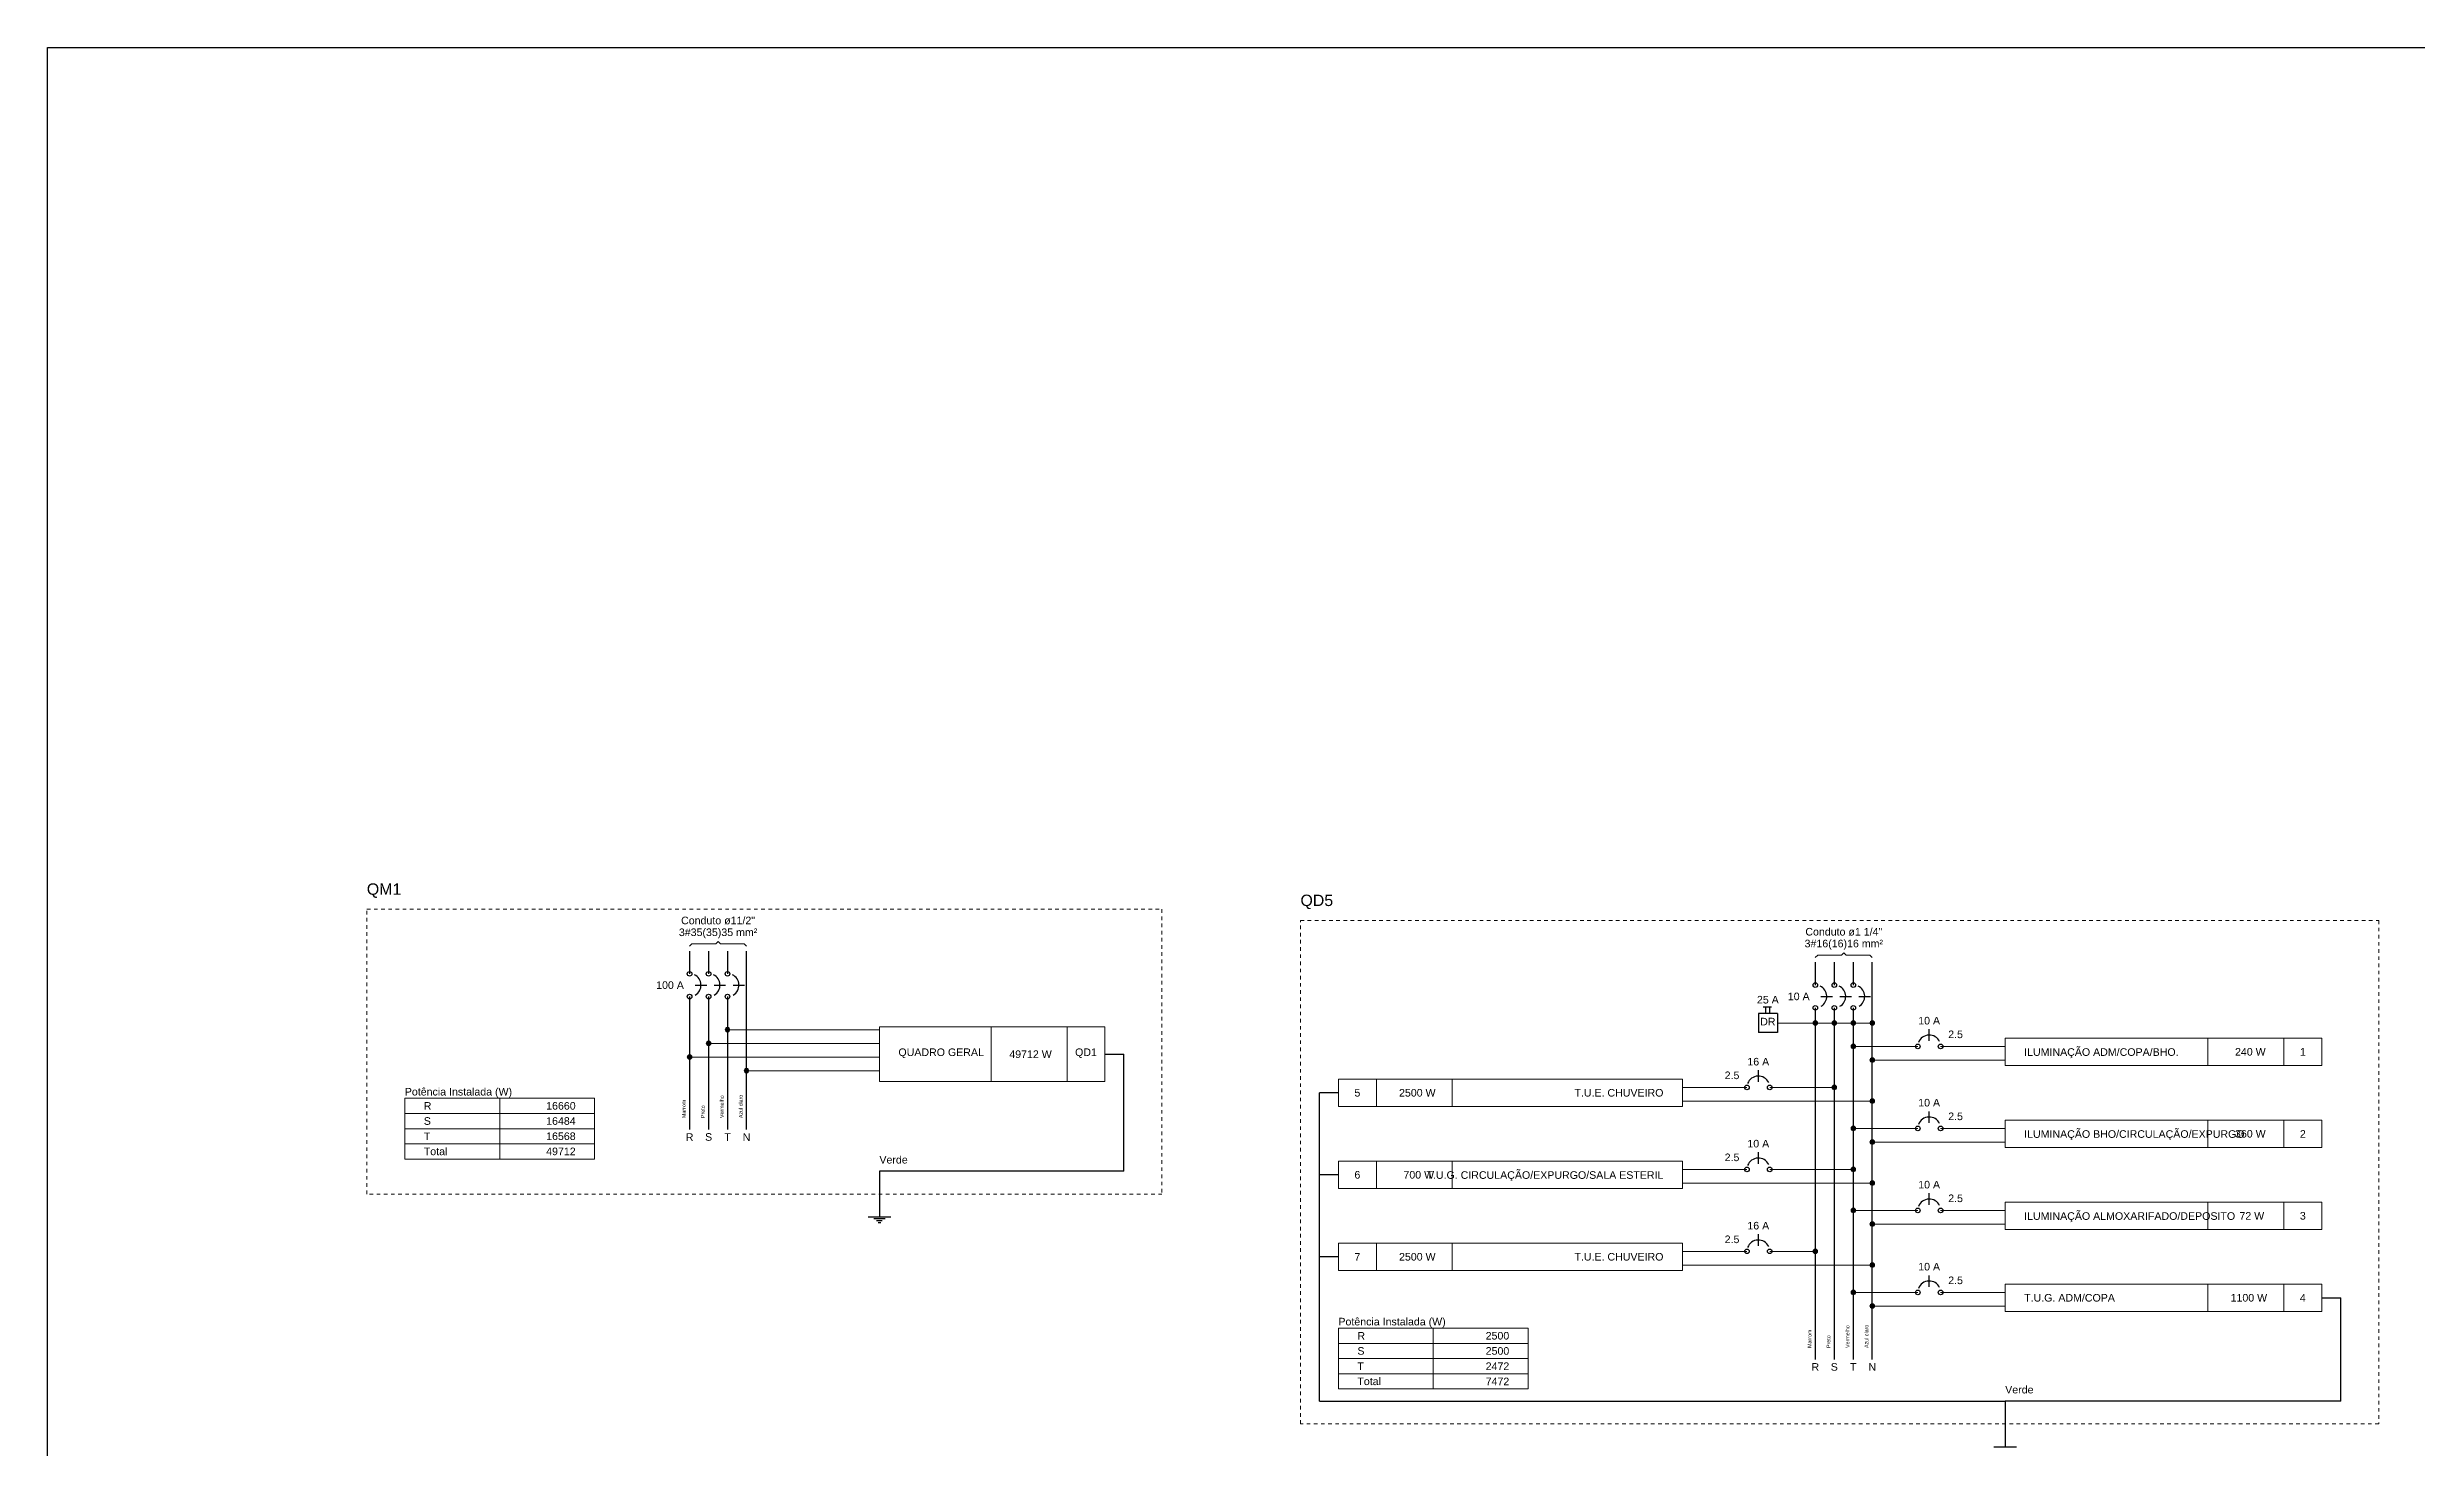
# Model space of a CAD drawing. Header units: millimetres. Extents: x 0 to 356, y -3 to 174.
# Drawn here: x 127.4 to 193.5, y 134.7 to 173.8 of the extents above; entities that cross this region are included whole.
import ezdxf

# ---------------------------------------------------------------- set-up
doc = ezdxf.new("R2010")
doc.units = ezdxf.units.MM
doc.header["$LTSCALE"] = 0.5
doc.header["$MEASUREMENT"] = 0
doc.linetypes.add('DOT2', pattern=[3.175, 0, -3.175])
for name, color, linetype, lineweight in [('DI-Barramento Fase 1', 6, 'Continuous', 30), ('DI-Barramento Fase 2', 6, 'Continuous', 30), ('DI-Barramento Fase 3', 6, 'Continuous', 30), ('DI-Barramento Neutro', 6, 'Continuous', 30), ('DI-Disjuntor', 1, 'Continuous', 30), ('DI-Fios', 3, 'Continuous', 30), ('DI-Linhas do diagrama', 9, 'Continuous', 20), ('DI-Pontilhado', 7, 'Continuous', 20), ('DI-Textos do diagrama', 7, 'Continuous', 20), ('DI-Título do diagrama', 3, 'Continuous', 30)]:
    doc.layers.add(name, color=color, linetype=linetype, lineweight=lineweight)
doc.layers.add('pisos', color=1, linetype='Continuous')
doc.styles.add('Arial', font='arial.ttf')

msp = doc.modelspace()

# ---------------------------------------------------------------- linework, layer by layer
at = {"layer": 'DI-Barramento Fase 1', "linetype": 'Continuous'}
for p, q in [((145.291, 148.6), (145.291, 147.964)), ((176.688, 148.286), (176.688, 147.65)), ((145.291, 147.329), (145.291, 143.622)), ((176.688, 147.015), (176.688, 137.209))]:
    msp.add_line(p, q, dxfattribs=at)
at = {"layer": 'DI-Barramento Fase 2', "linetype": 'Continuous'}
for p, q in [((145.821, 148.6), (145.821, 147.964)), ((177.217, 148.286), (177.217, 147.65)), ((145.821, 147.329), (145.821, 143.622)), ((177.217, 147.015), (177.217, 137.209))]:
    msp.add_line(p, q, dxfattribs=at)
at = {"layer": 'DI-Barramento Fase 3', "linetype": 'Continuous'}
for p, q in [((146.35, 148.6), (146.35, 147.964)), ((177.747, 148.286), (177.747, 147.65)), ((146.35, 147.329), (146.35, 143.622)), ((177.747, 147.015), (177.747, 137.209))]:
    msp.add_line(p, q, dxfattribs=at)
at = {"layer": 'DI-Barramento Neutro', "linetype": 'Continuous'}
for p, q in [((146.88, 143.622), (146.88, 148.6)), ((178.276, 137.209), (178.276, 148.286))]:
    msp.add_line(p, q, dxfattribs=at)
at = {"layer": 'DI-Disjuntor', "linetype": 'Continuous'}
for p, q in [((145.45, 147.647), (145.768, 147.647)), ((145.98, 147.647), (146.297, 147.647)), ((146.509, 147.647), (146.827, 147.647)), ((175.099, 146.856), (175.099, 146.327)), ((175.629, 146.856), (175.099, 146.856)), ((175.232, 147.042), (175.47, 147.042)), ((175.311, 146.856), (175.311, 147.042)), ((175.417, 146.856), (175.417, 147.042)), ((175.629, 146.856), (175.629, 146.327)), ((176.846, 147.333), (177.164, 147.333)), ((177.376, 147.333), (177.694, 147.333)), ((177.905, 147.333), (178.223, 147.333)), ((175.629, 146.327), (175.099, 146.327)), ((179.865, 146.098), (179.865, 146.416)), ((175.099, 144.954), (175.099, 145.272)), ((179.865, 143.811), (179.865, 144.128)), ((175.099, 142.667), (175.099, 142.985)), ((179.865, 141.523), (179.865, 141.841)), ((175.099, 140.379), (175.099, 140.697)), ((179.865, 139.236), (179.865, 139.553))]:
    msp.add_line(p, q, dxfattribs=at)
for centre in [(145.291, 147.964), (145.821, 147.964), (146.35, 147.964), (145.291, 147.329), (145.821, 147.329), (146.35, 147.329), (176.688, 147.65), (177.217, 147.65), (177.747, 147.65), (176.688, 147.015), (177.217, 147.015), (177.747, 147.015), (179.547, 145.939), (180.182, 145.939), (174.781, 144.795), (175.417, 144.795), (179.547, 143.652), (180.182, 143.652), (174.781, 142.508), (175.417, 142.508), (179.547, 141.364), (180.182, 141.364), (174.781, 140.221), (175.417, 140.221), (179.547, 139.077), (180.182, 139.077)]:
    msp.add_circle(centre, 0.0635, dxfattribs=at)
for centre, start, end in [((145.291, 147.647), 300, 65), ((145.821, 147.647), 300, 65), ((146.35, 147.647), 300, 65), ((176.688, 147.333), 300, 65), ((177.217, 147.333), 300, 65), ((177.747, 147.333), 300, 65), ((179.865, 145.939), 25, 160), ((175.099, 144.795), 25, 160), ((179.865, 143.652), 25, 160), ((175.099, 142.508), 25, 160), ((179.865, 141.364), 25, 160), ((175.099, 140.221), 25, 160), ((179.865, 139.077), 25, 160)]:
    msp.add_arc(centre, 0.318, start, end, dxfattribs=at)
at = {"layer": 'DI-Fios', "linetype": 'Continuous'}
for p, q in [((156.877, 145.719), (157.406, 145.719)), ((157.406, 142.458), (157.406, 145.719)), ((163.387, 144.643), (162.857, 144.643)), ((162.857, 136.044), (162.857, 144.643)), ((150.586, 142.458), (150.586, 141.187)), ((157.406, 142.458), (150.586, 142.458)), ((163.387, 142.355), (162.857, 142.355)), ((150.269, 141.187), (150.904, 141.187)), ((150.427, 141.134), (150.745, 141.134)), ((150.507, 141.081), (150.666, 141.081)), ((150.547, 141.028), (150.626, 141.028)), ((163.387, 140.068), (162.857, 140.068)), ((190.815, 138.924), (191.344, 138.924)), ((191.344, 136.044), (191.344, 138.924)), ((162.857, 136.044), (181.983, 136.044)), ((181.983, 136.044), (181.983, 134.773)), ((191.344, 136.044), (181.983, 136.044)), ((181.665, 134.773), (182.3, 134.773))]:
    msp.add_line(p, q, dxfattribs=at)
at = {"layer": 'DI-Linhas do diagrama', "linetype": 'Continuous'}
for p, q in [((146.35, 146.405), (150.586, 146.405)), ((153.7, 144.957), (153.7, 146.482)), ((155.818, 144.957), (155.818, 146.482)), ((176.688, 146.591), (175.629, 146.591)), ((176.688, 146.591), (178.276, 146.591)), ((187.638, 145.405), (187.638, 146.168)), ((189.756, 145.405), (189.756, 146.168)), ((145.291, 145.643), (150.586, 145.643)), ((145.821, 146.024), (150.586, 146.024)), ((177.683, 145.939), (179.547, 145.939)), ((178.276, 145.558), (181.983, 145.558)), ((180.182, 145.939), (181.983, 145.939)), ((146.88, 145.262), (150.586, 145.262)), ((164.446, 144.262), (164.446, 145.024)), ((166.564, 144.262), (166.564, 145.024)), ((172.981, 144.795), (174.781, 144.795)), ((177.153, 144.795), (175.417, 144.795)), ((139.996, 144.067), (139.996, 144.491)), ((139.996, 143.644), (139.996, 144.067)), ((172.981, 144.414), (178.276, 144.414)), ((139.996, 143.22), (139.996, 143.644)), ((177.747, 143.652), (179.547, 143.652)), ((180.182, 143.652), (181.983, 143.652)), ((187.638, 143.118), (187.638, 143.88)), ((189.756, 143.118), (189.756, 143.88)), ((139.996, 142.796), (139.996, 143.22)), ((164.446, 141.974), (164.446, 142.737)), ((166.564, 141.974), (166.564, 142.737)), ((178.276, 143.27), (181.983, 143.27)), ((172.981, 142.508), (174.781, 142.508)), ((172.981, 142.127), (178.276, 142.127)), ((177.747, 142.508), (175.417, 142.508)), ((187.638, 140.831), (187.638, 141.593)), ((189.756, 140.831), (189.756, 141.593)), ((177.747, 141.364), (179.547, 141.364)), ((178.276, 140.983), (181.983, 140.983)), ((180.182, 141.364), (181.983, 141.364)), ((164.446, 139.687), (164.446, 140.449)), ((166.564, 139.687), (166.564, 140.449)), ((172.981, 140.221), (174.781, 140.221)), ((176.688, 140.221), (175.417, 140.221)), ((172.981, 139.839), (178.276, 139.839)), ((177.683, 139.077), (179.547, 139.077)), ((180.182, 139.077), (181.983, 139.077)), ((187.638, 138.543), (187.638, 139.306)), ((189.756, 138.543), (189.756, 139.306)), ((178.276, 138.696), (181.983, 138.696)), ((166.034, 137.654), (166.034, 138.077)), ((166.034, 137.23), (166.034, 137.654)), ((166.034, 136.806), (166.034, 137.23)), ((166.034, 136.383), (166.034, 136.806))]:
    msp.add_line(p, q, dxfattribs=at)
at = {"layer": 'DI-Linhas do diagrama', "linetype": 'Continuous', "const_width": 0.0635}
for points in [[(145.853, 146.024, 1), (145.789, 146.024, 1)], [(146.382, 146.405, 1), (146.318, 146.405, 1)], [(176.72, 146.591, 1), (176.656, 146.591, 1)], [(177.249, 146.591, 1), (177.185, 146.591, 1)], [(177.779, 146.591, 1), (177.715, 146.591, 1)], [(178.308, 146.591, 1), (178.244, 146.591, 1)], [(145.323, 145.643, 1), (145.259, 145.643, 1)], [(177.779, 145.939, 1), (177.715, 145.939, 1)], [(178.308, 145.558, 1), (178.244, 145.558, 1)], [(146.912, 145.262, 1), (146.848, 145.262, 1)], [(177.249, 144.795, 1), (177.185, 144.795, 1)], [(178.308, 144.414, 1), (178.244, 144.414, 1)], [(177.779, 143.652, 1), (177.715, 143.652, 1)], [(178.308, 143.27, 1), (178.244, 143.27, 1)], [(177.779, 142.508, 1), (177.715, 142.508, 1)], [(178.308, 142.127, 1), (178.244, 142.127, 1)], [(177.779, 141.364, 1), (177.715, 141.364, 1)], [(178.308, 140.983, 1), (178.244, 140.983, 1)], [(176.72, 140.221, 1), (176.656, 140.221, 1)], [(178.308, 139.839, 1), (178.244, 139.839, 1)], [(177.779, 139.077, 1), (177.715, 139.077, 1)], [(178.308, 138.696, 1), (178.244, 138.696, 1)]]:
    msp.add_lwpolyline(points, format="xyb", close=True, dxfattribs=at)
at = {"layer": 'DI-Linhas do diagrama', "linetype": 'Continuous'}
for points in [[(150.586, 144.957), (150.586, 146.482), (156.877, 146.482), (156.877, 144.957), (150.586, 144.957)], [(181.983, 145.405), (181.983, 146.168), (190.815, 146.168), (190.815, 145.405), (181.983, 145.405)], [(163.387, 144.262), (163.387, 145.024), (172.981, 145.024), (172.981, 144.262), (163.387, 144.262)], [(137.349, 144.067), (137.349, 144.491), (142.644, 144.491), (142.644, 144.067), (137.349, 144.067)], [(137.349, 143.644), (137.349, 144.067), (142.644, 144.067), (142.644, 143.644), (137.349, 143.644)], [(137.349, 143.22), (137.349, 143.644), (142.644, 143.644), (142.644, 143.22), (137.349, 143.22)], [(181.983, 143.118), (181.983, 143.88), (190.815, 143.88), (190.815, 143.118), (181.983, 143.118)], [(137.349, 142.796), (137.349, 143.22), (142.644, 143.22), (142.644, 142.796), (137.349, 142.796)], [(163.387, 141.974), (163.387, 142.737), (172.981, 142.737), (172.981, 141.974), (163.387, 141.974)], [(181.983, 140.831), (181.983, 141.593), (190.815, 141.593), (190.815, 140.831), (181.983, 140.831)], [(163.387, 139.687), (163.387, 140.449), (172.981, 140.449), (172.981, 139.687), (163.387, 139.687)], [(181.983, 138.543), (181.983, 139.306), (190.815, 139.306), (190.815, 138.543), (181.983, 138.543)], [(163.387, 137.654), (163.387, 138.077), (168.682, 138.077), (168.682, 137.654), (163.387, 137.654)], [(163.387, 137.23), (163.387, 137.654), (168.682, 137.654), (168.682, 137.23), (163.387, 137.23)], [(163.387, 136.806), (163.387, 137.23), (168.682, 137.23), (168.682, 136.806), (163.387, 136.806)], [(163.387, 136.383), (163.387, 136.806), (168.682, 136.806), (168.682, 136.383), (163.387, 136.383)]]:
    msp.add_lwpolyline(points, close=True, dxfattribs=at)
for centre in [(145.821, 146.024), (146.35, 146.405), (176.688, 146.591), (177.217, 146.591), (177.747, 146.591), (178.276, 146.591), (145.291, 145.643), (177.747, 145.939), (178.276, 145.558), (146.88, 145.262), (177.217, 144.795), (178.276, 144.414), (177.747, 143.652), (178.276, 143.27), (177.747, 142.508), (178.276, 142.127), (177.747, 141.364), (178.276, 140.983), (176.688, 140.221), (178.276, 139.839), (177.747, 139.077), (178.276, 138.696)]:
    msp.add_circle(centre, 0.0635, dxfattribs=at)
at = {"layer": 'DI-Pontilhado', "linetype": 'DOT2', "ltscale": 0.05}
for points in [[(136.29, 141.822), (136.29, 149.765), (158.465, 149.765), (158.465, 141.822), (136.29, 141.822)], [(162.328, 135.408), (162.328, 149.451), (192.403, 149.451), (192.403, 135.408), (162.328, 135.408)]]:
    msp.add_lwpolyline(points, close=True, dxfattribs=at)
at = {"layer": 'DI-Textos do diagrama', "linetype": 'Continuous'}
for p, q in [((145.291, 148.732), (145.357, 148.798)), ((145.357, 148.798), (146.019, 148.798)), ((146.019, 148.798), (146.086, 148.864)), ((146.086, 148.864), (146.152, 148.798)), ((146.152, 148.798), (146.814, 148.798)), ((146.814, 148.798), (146.88, 148.732)), ((176.688, 148.418), (176.754, 148.484)), ((176.754, 148.484), (177.416, 148.484)), ((177.416, 148.484), (177.482, 148.551)), ((177.482, 148.551), (177.548, 148.484)), ((177.548, 148.484), (178.21, 148.484)), ((178.21, 148.484), (178.276, 148.418))]:
    msp.add_line(p, q, dxfattribs=at)
at = {"layer": 'pisos'}
msp.add_lwpolyline([(127.381, 173.81), (356.443, 173.81), (356.443, 104.145), (127.381, 104.145)], close=True, dxfattribs=at)

# ---------------------------------------------------------------- texts
at = {"layer": 'DI-Barramento Fase 1', "char_height": 0.1059, "width": 0.76248, "attachment_point": 7, "rotation": 90.00021, "line_spacing_factor": 0.798, "style": 'Arial'}
for insert in [(145.185, 143.941), (176.582, 137.527)]:
    msp.add_mtext('Marrom', dxfattribs=dict(at, insert=insert))
at = {"layer": 'DI-Barramento Fase 1', "char_height": 0.212, "width": 0.25416, "attachment_point": 8, "line_spacing_factor": 0.798, "style": 'Arial'}
for insert in [(145.291, 143.304), (176.688, 136.891)]:
    msp.add_mtext('R', dxfattribs=dict(at, insert=insert))
at = {"layer": 'DI-Barramento Fase 2', "char_height": 0.1059, "width": 0.6354, "attachment_point": 7, "rotation": 90.00021, "line_spacing_factor": 0.798, "style": 'Arial'}
for insert in [(145.715, 143.941), (177.111, 137.527)]:
    msp.add_mtext('Preto', dxfattribs=dict(at, insert=insert))
at = {"layer": 'DI-Barramento Fase 2', "char_height": 0.212, "width": 0.25416, "attachment_point": 8, "line_spacing_factor": 0.798, "style": 'Arial'}
for insert in [(145.821, 143.304), (177.217, 136.891)]:
    msp.add_mtext('S', dxfattribs=dict(at, insert=insert))
at = {"layer": 'DI-Barramento Fase 3', "char_height": 0.1059, "width": 1.01664, "attachment_point": 7, "rotation": 90.00021, "line_spacing_factor": 0.798, "style": 'Arial'}
for insert in [(146.244, 143.941), (177.641, 137.527)]:
    msp.add_mtext('Vermelho', dxfattribs=dict(at, insert=insert))
at = {"layer": 'DI-Barramento Fase 3', "char_height": 0.212, "width": 0.25416, "attachment_point": 8, "line_spacing_factor": 0.798, "style": 'Arial'}
for insert in [(146.35, 143.304), (177.747, 136.891)]:
    msp.add_mtext('T', dxfattribs=dict(at, insert=insert))
at = {"layer": 'DI-Barramento Neutro', "char_height": 0.1059, "width": 1.2708, "attachment_point": 7, "rotation": 90.00021, "line_spacing_factor": 0.798, "style": 'Arial'}
for insert in [(146.774, 143.941), (178.17, 137.527)]:
    msp.add_mtext('Azul claro', dxfattribs=dict(at, insert=insert))
at = {"layer": 'DI-Barramento Neutro', "char_height": 0.212, "width": 0.25416, "attachment_point": 8, "line_spacing_factor": 0.798, "style": 'Arial'}
for insert in [(146.88, 143.304), (178.276, 136.891)]:
    msp.add_mtext('N', dxfattribs=dict(at, insert=insert))
at = {"layer": 'DI-Disjuntor', "insert": (175.364, 146.525), "char_height": 0.2118, "width": 0.50832, "attachment_point": 8, "line_spacing_factor": 0.798, "style": 'Arial'}
msp.add_mtext('DR', dxfattribs=at)
at = {"layer": 'DI-Fios', "char_height": 0.2118, "width": 1.2708, "attachment_point": 7, "line_spacing_factor": 0.798, "style": 'Arial'}
for insert in [(150.586, 142.669), (181.983, 136.255)]:
    msp.add_mtext('Verde', dxfattribs=dict(at, insert=insert))
at = {"layer": 'DI-Linhas do diagrama', "line_spacing_factor": 0.798, "style": 'Arial'}
for s, insert, char_height, width, attachment_point in [('R', (137.878, 144.173), 0.212, 0.25416, 7), (' 16660', (142.114, 144.173), 0.2118, 1.52496, 9), ('T', (137.878, 143.325), 0.212, 0.25416, 7), ('S', (137.878, 143.749), 0.212, 0.25416, 7), ('  16484', (142.114, 143.749), 0.2118, 1.52496, 9), ('  16568', (142.114, 143.325), 0.2118, 1.52496, 9), ('Total', (137.878, 142.902), 0.2118, 1.2708, 7), (' 49712', (142.114, 142.902), 0.2118, 1.52496, 9), ('S', (163.916, 137.335), 0.212, 0.25416, 7), ('R', (163.916, 137.759), 0.212, 0.25416, 7), ('  2500', (168.152, 137.759), 0.2118, 1.52496, 9), ('2500', (168.152, 137.335), 0.2118, 1.52496, 9), ('T', (163.916, 136.912), 0.212, 0.25416, 7), ('  2472', (168.152, 136.912), 0.2118, 1.52496, 9), ('Total', (163.916, 136.488), 0.2118, 1.2708, 7), ('  7472', (168.152, 136.488), 0.2118, 1.52496, 9)]:
    msp.add_mtext(s, dxfattribs=dict(at, insert=insert, char_height=char_height, width=width, attachment_point=attachment_point))
at = {"layer": 'DI-Textos do diagrama', "line_spacing_factor": 0.798, "style": 'Arial'}
for s, insert, char_height, width, attachment_point in [('Conduto ø11/2"', (146.086, 149.341), 0.2118, 3.30408, 8), ('{\\fArial|b0|i0|c204|p34;3#35(35)}3{\\fArial|b0|i0|c204|p34;5 mm²}', (146.086, 148.954), 0.2118, 2.79576, 8), ('3#16(16)16 mm²', (177.482, 148.64), 0.2118, 2.79576, 8), ('Conduto ø1 1/4"', (177.482, 149.027), 0.2118, 3.8124, 8), (' 100 A', (145.132, 147.54), 0.2118, 1.2708, 9), ('25 A', (175.364, 147.134), 0.2118, 1.01664, 8), (' 10 A', (176.529, 147.226), 0.2118, 1.2708, 9), ('    10 A', (179.229, 146.549), 0.2118, 2.03328, 7), ('2.5', (180.394, 146.167), 0.2118, 0.76248, 7), (' 49712 W', (154.759, 145.613), 0.2118, 2.03328, 8), ('QD1', (156.347, 145.613), 0.2118, 0.76248, 8), ('    16 A', (174.464, 145.405), 0.2118, 2.03328, 7), ('ILUMINAÇÃO ADM/COPA/BHO.', (182.512, 145.611), 0.2118, 6.09984, 7), ('   240 W', (188.697, 145.68), 0.2118, 2.03328, 8), ('1', (190.285, 145.68), 0.212, 0.25416, 8), ('Potência Instalada (W)', (137.349, 144.506), 0.2118, 5.59152, 7), ('5', (163.916, 144.537), 0.212, 0.25416, 8), ('  2500 W', (165.505, 144.537), 0.2118, 2.03328, 8), ('T.U.E. CHUVEIRO', (172.452, 144.537), 0.2118, 3.8124, 9), ('2.5', (174.57, 145.024), 0.2118, 0.76248, 9), ('    10 A', (179.229, 144.261), 0.2118, 2.03328, 7), ('2.5', (180.394, 143.88), 0.2118, 0.76248, 7), ('ILUMINAÇÃO BHO/CIRCULAÇÃO/EXPURGO', (182.512, 143.324), 0.2118, 8.38728, 7), ('   360 W', (188.697, 143.393), 0.2118, 2.03328, 8), ('2', (190.285, 143.393), 0.212, 0.25416, 8), ('2.5', (174.57, 142.736), 0.2118, 0.76248, 9), ('    10 A', (174.464, 143.118), 0.2118, 2.03328, 7), ('6', (163.916, 142.249), 0.212, 0.25416, 8), ('   700 W', (165.505, 142.249), 0.2118, 2.03328, 8), ('T.U.G. CIRCULAÇÃO/EXPURGO/SALA ESTERIL', (172.452, 142.18), 0.2118, 9.65808, 9), ('    10 A', (179.229, 141.974), 0.2118, 2.03328, 7), ('2.5', (180.394, 141.593), 0.2118, 0.76248, 7), ('    16 A', (174.464, 140.83), 0.2118, 2.03328, 7), ('ILUMINAÇÃO ALMOXARIFADO/DEPOSITO', (182.512, 141.036), 0.2118, 8.13312, 7), ('    72 W', (188.697, 141.105), 0.2118, 2.03328, 8), ('3', (190.285, 141.105), 0.212, 0.25416, 8), ('7', (163.916, 139.962), 0.212, 0.25416, 8), ('  2500 W', (165.505, 139.962), 0.2118, 2.03328, 8), ('T.U.E. CHUVEIRO', (172.452, 139.962), 0.2118, 3.8124, 9), ('2.5', (174.57, 140.449), 0.2118, 0.76248, 9), ('    10 A', (179.229, 139.686), 0.2118, 2.03328, 7), ('2.5', (180.394, 139.305), 0.2118, 0.76248, 7), ('T.U.G. ADM/COPA', (182.512, 138.818), 0.2118, 3.8124, 7), ('  1100 W', (188.697, 138.818), 0.2118, 2.03328, 8), ('4', (190.285, 138.818), 0.212, 0.25416, 8), ('Potência Instalada (W)', (163.387, 138.092), 0.2118, 5.59152, 7)]:
    msp.add_mtext(s, dxfattribs=dict(at, insert=insert, char_height=char_height, width=width, attachment_point=attachment_point))
at = {"layer": 'DI-Título do diagrama', "attachment_point": 7, "line_spacing_factor": 0.798, "style": 'Arial'}
for s, insert, char_height, width in [('QM1', (136.29, 150.082), 0.3177, 1.14372), ('QD5', (162.328, 149.768), 0.3177, 1.14372), ('QUADRO GERAL', (151.116, 145.613), 0.2118, 3.04992)]:
    msp.add_mtext(s, dxfattribs=dict(at, insert=insert, char_height=char_height, width=width))

doc.saveas('drawing.dxf')
